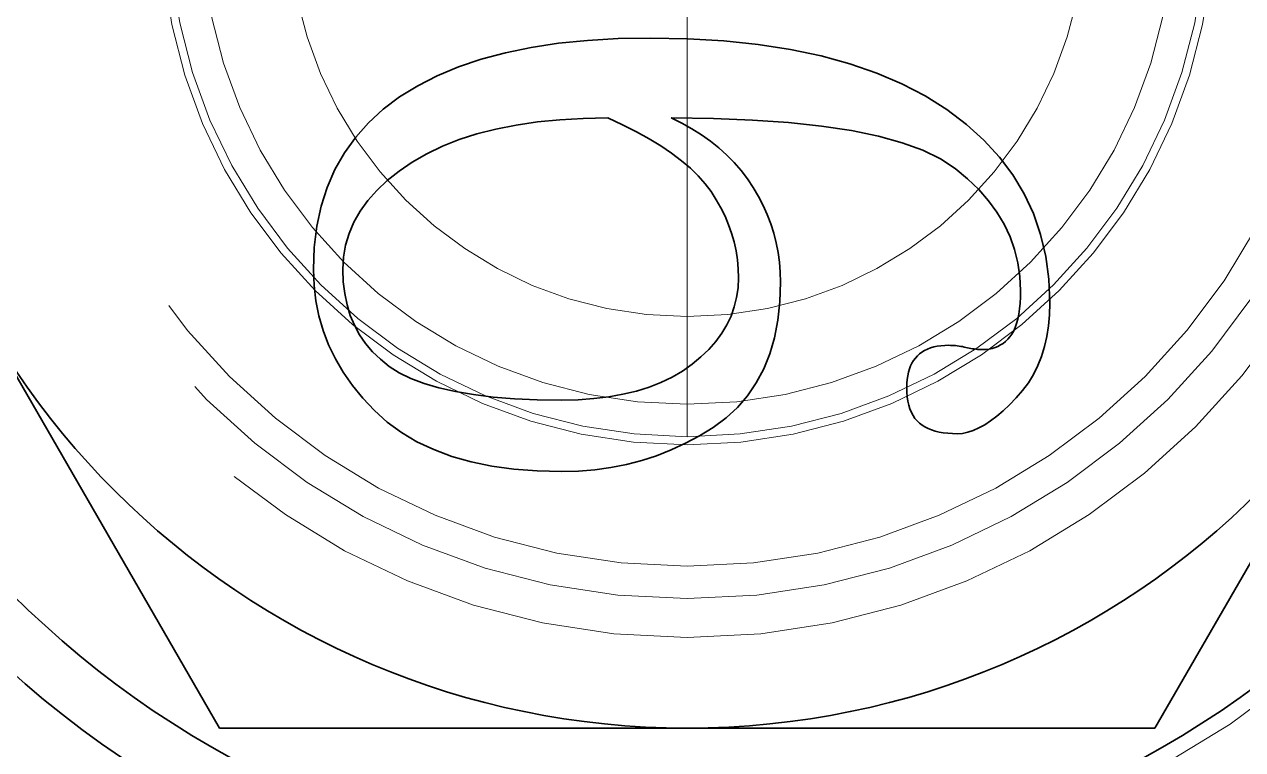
# Model space of a CAD drawing. Header units: millimetres. Extents: x 11035 to 42401, y -8968 to 2503.
# Drawn here: x 11500.82 to 11508.35, y 2096.37 to 2100.85 of the extents above; entities that cross this region are included whole.
import ezdxf

# ---------------------------------------------------------------- set-up
doc = ezdxf.new("R2010")
doc.units = ezdxf.units.MM
for name, pattern in [('CENTER-HOKUTO', [23, 20, -1, 1, -1]), ('DASHSPACE', [30, 12, -18]), ('HIDDEN-HOKUTO', [3.8, 2.5, -1.3])]:
    doc.linetypes.add(name, pattern=pattern)
doc.layers.add('AM_7', color=2, linetype='CENTER-HOKUTO', lineweight=30)
doc.layers.add('AM_HID', color=1, linetype='HIDDEN-HOKUTO', lineweight=25)

msp = doc.modelspace()

# ---------------------------------------------------------------- linework, layer by layer
at = {"color": 7, "lineweight": 35, "ltscale": 0.144319}
for p, q in [((11502.0241, 2096.5056), (11499.1389, 2101.5056)), ((11510.6889, 2101.5056), (11507.8036, 2096.5056))]:
    msp.add_line(p, q, dxfattribs=at)
at = {"color": 7, "lineweight": 35, "ltscale": 0.004492}
msp.add_line((11504.1195, 2100.7352), (11504.2983, 2100.7534), dxfattribs=at)
at = {"color": 7, "lineweight": 35, "ltscale": 0.004717}
msp.add_line((11504.2983, 2100.7534), (11504.4866, 2100.7643), dxfattribs=at)
at = {"color": 7, "lineweight": 35, "ltscale": 0.004951}
msp.add_line((11504.4866, 2100.7643), (11504.6846, 2100.7679), dxfattribs=at)
at = {"color": 7, "lineweight": 35, "ltscale": 0.005841}
msp.add_line((11504.6846, 2100.7679), (11504.9182, 2100.7635), dxfattribs=at)
at = {"color": 7, "lineweight": 35, "ltscale": 0.005572}
msp.add_line((11504.9182, 2100.7635), (11505.1407, 2100.7502), dxfattribs=at)
at = {"color": 7, "lineweight": 35, "ltscale": 0.005308}
msp.add_line((11505.1407, 2100.7502), (11505.3518, 2100.7281), dxfattribs=at)
at = {"color": 7, "lineweight": 35, "ltscale": 0.00388}
msp.add_line((11503.6409, 2100.6369), (11503.7909, 2100.6769), dxfattribs=at)
at = {"color": 7, "lineweight": 35, "ltscale": 0.00407}
msp.add_line((11503.7909, 2100.6769), (11503.9504, 2100.7097), dxfattribs=at)
at = {"color": 7, "lineweight": 35, "ltscale": 0.004276}
msp.add_line((11503.9504, 2100.7097), (11504.1195, 2100.7352), dxfattribs=at)
at = {"color": 7, "lineweight": 35, "ltscale": 0.005061}
msp.add_line((11505.3518, 2100.7281), (11505.5519, 2100.6972), dxfattribs=at)
at = {"color": 7, "lineweight": 35, "ltscale": 0.004828}
msp.add_line((11505.5519, 2100.6972), (11505.7409, 2100.6574), dxfattribs=at)
at = {"color": 7, "lineweight": 35, "ltscale": 0.0037}
msp.add_line((11503.5007, 2100.5895), (11503.6409, 2100.6369), dxfattribs=at)
at = {"color": 7, "lineweight": 35, "ltscale": 0.004605}
msp.add_line((11505.7409, 2100.6574), (11505.9186, 2100.6088), dxfattribs=at)
at = {"color": 7, "lineweight": 35, "ltscale": 0.004404}
msp.add_line((11505.9186, 2100.6088), (11506.0851, 2100.5513), dxfattribs=at)
at = {"color": 7, "lineweight": 35, "ltscale": 0.003398}
for p, q in [((11503.249, 2100.4731), (11503.37, 2100.535)), ((11506.9253, 2099.9224), (11506.9953, 2099.8059))]:
    msp.add_line(p, q, dxfattribs=at)
at = {"color": 7, "lineweight": 35, "ltscale": 0.00354}
msp.add_line((11503.37, 2100.535), (11503.5007, 2100.5895), dxfattribs=at)
at = {"color": 7, "lineweight": 35, "ltscale": 0.004222}
msp.add_line((11506.0851, 2100.5513), (11506.2404, 2100.485), dxfattribs=at)
at = {"color": 7, "lineweight": 35, "ltscale": 0.003278}
msp.add_line((11503.1376, 2100.4039), (11503.249, 2100.4731), dxfattribs=at)
at = {"color": 7, "lineweight": 35, "ltscale": 0.004066}
msp.add_line((11506.2404, 2100.485), (11506.3846, 2100.4098), dxfattribs=at)
at = {"color": 7, "lineweight": 35, "ltscale": 0.00317}
for p, q in [((11503.0363, 2100.3277), (11503.1376, 2100.4039)), ((11503.8567, 2100.2302), (11503.7323, 2100.2056))]:
    msp.add_line(p, q, dxfattribs=at)
at = {"color": 7, "lineweight": 35, "ltscale": 0.003931}
msp.add_line((11506.3846, 2100.4098), (11506.5176, 2100.3259), dxfattribs=at)
at = {"color": 7, "lineweight": 35, "ltscale": 0.003069}
msp.add_line((11502.9457, 2100.2448), (11503.0363, 2100.3277), dxfattribs=at)
at = {"color": 7, "lineweight": 35, "ltscale": 0.003793}
msp.add_line((11506.5176, 2100.3259), (11506.6386, 2100.2344), dxfattribs=at)
at = {"color": 7, "lineweight": 35, "ltscale": 0.003004}
msp.add_line((11502.8658, 2100.1551), (11502.9457, 2100.2448), dxfattribs=at)
at = {"color": 7, "lineweight": 35, "ltscale": 0.003321}
msp.add_line((11503.9882, 2100.2493), (11503.8567, 2100.2302), dxfattribs=at)
at = {"color": 7, "lineweight": 35, "ltscale": 0.003478}
msp.add_line((11504.1266, 2100.263), (11503.9882, 2100.2493), dxfattribs=at)
at = {"color": 7, "lineweight": 35, "ltscale": 0.003642}
msp.add_line((11504.2721, 2100.2712), (11504.1266, 2100.263), dxfattribs=at)
at = {"color": 7, "lineweight": 35, "ltscale": 0.003814}
msp.add_line((11504.4246, 2100.2739), (11504.2721, 2100.2712), dxfattribs=at)
at = {"color": 7, "lineweight": 35, "ltscale": 0.002497}
msp.add_line((11504.5152, 2100.2319), (11504.4246, 2100.2739), dxfattribs=at)
at = {"color": 7, "lineweight": 35, "ltscale": 0.00237}
for p, q in [((11504.5998, 2100.1891), (11504.5152, 2100.2319)), ((11502.6385, 2099.0521), (11502.6197, 2099.145))]:
    msp.add_line(p, q, dxfattribs=at)
at = {"color": 7, "lineweight": 35, "ltscale": 0.006524}
msp.add_line((11505.0755, 2100.2708), (11504.8145, 2100.2739), dxfattribs=at)
at = {"color": 7, "lineweight": 35, "ltscale": 0.001838}
msp.add_line((11504.8145, 2100.2739), (11504.8805, 2100.2415), dxfattribs=at)
at = {"color": 7, "lineweight": 35, "ltscale": 0.001787}
msp.add_line((11504.8805, 2100.2415), (11504.943, 2100.2068), dxfattribs=at)
at = {"color": 7, "lineweight": 35, "ltscale": 0.006053}
msp.add_line((11505.3174, 2100.2614), (11505.0755, 2100.2708), dxfattribs=at)
at = {"color": 7, "lineweight": 35, "ltscale": 0.005588}
msp.add_line((11505.5404, 2100.2458), (11505.3174, 2100.2614), dxfattribs=at)
at = {"color": 7, "lineweight": 35, "ltscale": 0.005129}
msp.add_line((11505.7444, 2100.224), (11505.5404, 2100.2458), dxfattribs=at)
at = {"color": 7, "lineweight": 35, "ltscale": 0.004678}
msp.add_line((11505.9294, 2100.1959), (11505.7444, 2100.224), dxfattribs=at)
at = {"color": 7, "lineweight": 35, "ltscale": 0.003648}
msp.add_line((11506.6386, 2100.2344), (11506.7469, 2100.1366), dxfattribs=at)
at = {"color": 7, "lineweight": 35, "ltscale": 0.00297}
msp.add_line((11502.7965, 2100.0586), (11502.8658, 2100.1551), dxfattribs=at)
at = {"color": 7, "lineweight": 35, "ltscale": 0.002899}
msp.add_line((11503.615, 2100.1756), (11503.5046, 2100.1401), dxfattribs=at)
at = {"color": 7, "lineweight": 35, "ltscale": 0.003029}
msp.add_line((11503.7323, 2100.2056), (11503.615, 2100.1756), dxfattribs=at)
at = {"color": 7, "lineweight": 35, "ltscale": 0.002248}
msp.add_line((11504.6785, 2100.1456), (11504.5998, 2100.1891), dxfattribs=at)
at = {"color": 7, "lineweight": 35, "ltscale": 0.002128}
msp.add_line((11504.7511, 2100.1013), (11504.6785, 2100.1456), dxfattribs=at)
at = {"color": 7, "lineweight": 35, "ltscale": 0.001745}
msp.add_line((11504.943, 2100.2068), (11505.0022, 2100.1698), dxfattribs=at)
at = {"color": 7, "lineweight": 35, "ltscale": 0.001708}
for p, q in [((11505.0022, 2100.1698), (11505.058, 2100.1304)), ((11502.8124, 2099.1203), (11502.8324, 2099.055))]:
    msp.add_line(p, q, dxfattribs=at)
at = {"color": 7, "lineweight": 35, "ltscale": 0.004237}
msp.add_line((11506.0953, 2100.1616), (11505.9294, 2100.1959), dxfattribs=at)
at = {"color": 7, "lineweight": 35, "ltscale": 0.003813}
msp.add_line((11506.2423, 2100.121), (11506.0953, 2100.1616), dxfattribs=at)
at = {"color": 7, "lineweight": 35, "ltscale": 0.002673}
msp.add_line((11503.4012, 2100.0992), (11503.3049, 2100.0528), dxfattribs=at)
at = {"color": 7, "lineweight": 35, "ltscale": 0.002779}
msp.add_line((11503.5046, 2100.1401), (11503.4012, 2100.0992), dxfattribs=at)
at = {"color": 7, "lineweight": 35, "ltscale": 0.002013}
msp.add_line((11504.8178, 2100.0561), (11504.7511, 2100.1013), dxfattribs=at)
at = {"color": 7, "lineweight": 35, "ltscale": 0.001674}
msp.add_line((11505.058, 2100.1304), (11505.1103, 2100.0886), dxfattribs=at)
at = {"color": 7, "lineweight": 35, "ltscale": 0.001648}
msp.add_line((11505.1103, 2100.0886), (11505.1593, 2100.0446), dxfattribs=at)
at = {"color": 7, "lineweight": 35, "ltscale": 0.003409}
msp.add_line((11506.3704, 2100.0742), (11506.2423, 2100.121), dxfattribs=at)
at = {"color": 7, "lineweight": 35, "ltscale": 0.003032}
msp.add_line((11506.4795, 2100.0212), (11506.3704, 2100.0742), dxfattribs=at)
at = {"color": 7, "lineweight": 35, "ltscale": 0.003529}
msp.add_line((11506.7469, 2100.1366), (11506.8424, 2100.0326), dxfattribs=at)
at = {"color": 7, "lineweight": 35, "ltscale": 0.002966}
msp.add_line((11502.7378, 2099.9554), (11502.7965, 2100.0586), dxfattribs=at)
at = {"color": 7, "lineweight": 35, "ltscale": 0.00247}
msp.add_line((11503.2156, 2100.0009), (11503.1341, 2099.9451), dxfattribs=at)
at = {"color": 7, "lineweight": 35, "ltscale": 0.002582}
msp.add_line((11503.3049, 2100.0528), (11503.2156, 2100.0009), dxfattribs=at)
at = {"color": 7, "lineweight": 35, "ltscale": 0.001903}
msp.add_line((11504.8786, 2100.0102), (11504.8178, 2100.0561), dxfattribs=at)
at = {"color": 7, "lineweight": 35, "ltscale": 0.001797}
msp.add_line((11504.9333, 2099.9636), (11504.8786, 2100.0102), dxfattribs=at)
at = {"color": 7, "lineweight": 35, "ltscale": 0.001627}
msp.add_line((11505.1593, 2100.0446), (11505.205, 2099.9982), dxfattribs=at)
at = {"color": 7, "lineweight": 35, "ltscale": 0.001612}
for p, q in [((11505.205, 2099.9982), (11505.2472, 2099.9495)), ((11505.0248, 2099.8679), (11504.982, 2099.9161))]:
    msp.add_line(p, q, dxfattribs=at)
at = {"color": 7, "lineweight": 35, "ltscale": 0.002696}
msp.add_line((11506.5696, 2099.9619), (11506.4795, 2100.0212), dxfattribs=at)
at = {"color": 7, "lineweight": 35, "ltscale": 0.003448}
msp.add_line((11506.8424, 2100.0326), (11506.9253, 2099.9224), dxfattribs=at)
at = {"color": 7, "lineweight": 35, "ltscale": 0.003001}
msp.add_line((11502.6899, 2099.8454), (11502.7378, 2099.9554), dxfattribs=at)
at = {"color": 7, "lineweight": 35, "ltscale": 0.002331}
msp.add_line((11503.1341, 2099.9451), (11503.0611, 2099.887), dxfattribs=at)
at = {"color": 7, "lineweight": 35, "ltscale": 0.001702}
msp.add_line((11504.982, 2099.9161), (11504.9333, 2099.9636), dxfattribs=at)
at = {"color": 7, "lineweight": 35, "ltscale": 0.001606}
msp.add_line((11505.2472, 2099.9495), (11505.2861, 2099.8983), dxfattribs=at)
at = {"color": 7, "lineweight": 35, "ltscale": 0.002491}
msp.add_line((11506.6462, 2099.8982), (11506.5696, 2099.9619), dxfattribs=at)
at = {"color": 7, "lineweight": 35, "ltscale": 0.003063}
msp.add_line((11502.6526, 2099.7287), (11502.6899, 2099.8454), dxfattribs=at)
at = {"color": 7, "lineweight": 35, "ltscale": 0.002208}
msp.add_line((11503.0611, 2099.887), (11502.9968, 2099.8265), dxfattribs=at)
at = {"color": 7, "lineweight": 35, "ltscale": 0.001531}
msp.add_line((11505.0616, 2099.8189), (11505.0248, 2099.8679), dxfattribs=at)
at = {"color": 7, "lineweight": 35, "ltscale": 0.001603}
msp.add_line((11505.2861, 2099.8983), (11505.3216, 2099.8449), dxfattribs=at)
at = {"color": 7, "lineweight": 35, "ltscale": 0.001592}
msp.add_line((11505.3216, 2099.8449), (11505.3537, 2099.7899), dxfattribs=at)
at = {"color": 7, "lineweight": 35, "ltscale": 0.002384}
msp.add_line((11506.7147, 2099.8319), (11506.6462, 2099.8982), dxfattribs=at)
at = {"color": 7, "lineweight": 35, "ltscale": 0.002099}
msp.add_line((11502.9968, 2099.8265), (11502.941, 2099.7638), dxfattribs=at)
at = {"color": 7, "lineweight": 35, "ltscale": 0.001482}
msp.add_line((11505.0937, 2099.7691), (11505.0616, 2099.8189), dxfattribs=at)
at = {"color": 7, "lineweight": 35, "ltscale": 0.001453}
msp.add_line((11505.1224, 2099.7186), (11505.0937, 2099.7691), dxfattribs=at)
at = {"color": 7, "lineweight": 35, "ltscale": 0.001569}
msp.add_line((11505.3537, 2099.7899), (11505.3824, 2099.7341), dxfattribs=at)
at = {"color": 7, "lineweight": 35, "ltscale": 0.002291}
msp.add_line((11506.7751, 2099.763), (11506.7147, 2099.8319), dxfattribs=at)
at = {"color": 7, "lineweight": 35, "ltscale": 0.003387}
msp.add_line((11506.9953, 2099.8059), (11507.0527, 2099.6832), dxfattribs=at)
at = {"color": 7, "lineweight": 35, "ltscale": 0.00316}
msp.add_line((11502.6259, 2099.6052), (11502.6526, 2099.7287), dxfattribs=at)
at = {"color": 7, "lineweight": 35, "ltscale": 0.001944}
msp.add_line((11502.8938, 2099.6987), (11502.8552, 2099.6312), dxfattribs=at)
at = {"color": 7, "lineweight": 35, "ltscale": 0.00201}
msp.add_line((11502.941, 2099.7638), (11502.8938, 2099.6987), dxfattribs=at)
at = {"color": 7, "lineweight": 35, "ltscale": 0.001433}
msp.add_line((11505.1478, 2099.6672), (11505.1224, 2099.7186), dxfattribs=at)
at = {"color": 7, "lineweight": 35, "ltscale": 0.001548}
msp.add_line((11505.3824, 2099.7341), (11505.4077, 2099.6776), dxfattribs=at)
at = {"color": 7, "lineweight": 35, "ltscale": 0.002215}
msp.add_line((11506.8275, 2099.6915), (11506.7751, 2099.763), dxfattribs=at)
at = {"color": 7, "lineweight": 35, "ltscale": 0.002159}
msp.add_line((11506.8719, 2099.6174), (11506.8275, 2099.6915), dxfattribs=at)
at = {"color": 7, "lineweight": 35, "ltscale": 0.001899}
msp.add_line((11502.8552, 2099.6312), (11502.8252, 2099.5614), dxfattribs=at)
at = {"color": 7, "lineweight": 35, "ltscale": 0.001414}
msp.add_line((11505.1698, 2099.615), (11505.1478, 2099.6672), dxfattribs=at)
at = {"color": 7, "lineweight": 35, "ltscale": 0.001536}
for p, q in [((11505.4077, 2099.6776), (11505.4297, 2099.6202)), ((11505.4838, 2099.3831), (11505.4889, 2099.3219))]:
    msp.add_line(p, q, dxfattribs=at)
at = {"color": 7, "lineweight": 35, "ltscale": 0.001525}
msp.add_line((11505.4297, 2099.6202), (11505.4483, 2099.5621), dxfattribs=at)
at = {"color": 7, "lineweight": 35, "ltscale": 0.002121}
msp.add_line((11506.9081, 2099.5407), (11506.8719, 2099.6174), dxfattribs=at)
at = {"color": 7, "lineweight": 35, "ltscale": 0.003411}
msp.add_line((11507.0527, 2099.6832), (11507.0973, 2099.5542), dxfattribs=at)
at = {"color": 7, "lineweight": 35, "ltscale": 0.003279}
msp.add_line((11502.6099, 2099.475), (11502.6259, 2099.6052), dxfattribs=at)
at = {"color": 7, "lineweight": 35, "ltscale": 0.001881}
msp.add_line((11502.8252, 2099.5614), (11502.8037, 2099.4893), dxfattribs=at)
at = {"color": 7, "lineweight": 35, "ltscale": 0.001402}
msp.add_line((11505.1883, 2099.5621), (11505.1698, 2099.615), dxfattribs=at)
at = {"color": 7, "lineweight": 35, "ltscale": 0.001394}
for p, q in [((11505.2036, 2099.5085), (11505.1883, 2099.5621)), ((11505.2154, 2099.454), (11505.2036, 2099.5085))]:
    msp.add_line(p, q, dxfattribs=at)
at = {"color": 7, "lineweight": 35, "ltscale": 0.001519}
msp.add_line((11505.4483, 2099.5621), (11505.4635, 2099.5033), dxfattribs=at)
at = {"color": 7, "lineweight": 35, "ltscale": 0.002104}
msp.add_line((11506.9363, 2099.4614), (11506.9081, 2099.5407), dxfattribs=at)
at = {"color": 7, "lineweight": 35, "ltscale": 0.003471}
msp.add_line((11507.0973, 2099.5542), (11507.1291, 2099.4191), dxfattribs=at)
at = {"color": 7, "lineweight": 35, "ltscale": 0.00343}
msp.add_line((11502.6046, 2099.3379), (11502.6099, 2099.475), dxfattribs=at)
at = {"color": 7, "lineweight": 35, "ltscale": 0.001891}
msp.add_line((11502.8037, 2099.4893), (11502.7909, 2099.4147), dxfattribs=at)
at = {"color": 7, "lineweight": 35, "ltscale": 0.001521}
msp.add_line((11505.4635, 2099.5033), (11505.4754, 2099.4436), dxfattribs=at)
at = {"color": 7, "lineweight": 35, "ltscale": 0.001924}
msp.add_line((11502.7909, 2099.4147), (11502.7866, 2099.3379), dxfattribs=at)
at = {"color": 7, "lineweight": 35, "ltscale": 0.001397}
msp.add_line((11505.2238, 2099.3987), (11505.2154, 2099.454), dxfattribs=at)
at = {"color": 7, "lineweight": 35, "ltscale": 0.001406}
msp.add_line((11505.2289, 2099.3427), (11505.2238, 2099.3987), dxfattribs=at)
at = {"color": 7, "lineweight": 35, "ltscale": 0.001527}
for p, q in [((11505.4754, 2099.4436), (11505.4838, 2099.3831)), ((11505.1277, 2098.9443), (11505.1591, 2098.9966))]:
    msp.add_line(p, q, dxfattribs=at)
at = {"color": 7, "lineweight": 35, "ltscale": 0.002109}
msp.add_line((11506.9565, 2099.3795), (11506.9363, 2099.4614), dxfattribs=at)
at = {"color": 7, "lineweight": 35, "ltscale": 0.003569}
msp.add_line((11507.1291, 2099.4191), (11507.1482, 2099.2776), dxfattribs=at)
at = {"color": 7, "lineweight": 35, "ltscale": 0.002442}
msp.add_line((11502.6084, 2099.2403), (11502.6046, 2099.3379), dxfattribs=at)
at = {"color": 7, "lineweight": 35, "ltscale": 0.001906}
msp.add_line((11502.7866, 2099.3379), (11502.7895, 2099.2617), dxfattribs=at)
at = {"color": 7, "lineweight": 35, "ltscale": 0.001421}
msp.add_line((11505.2306, 2099.2859), (11505.2289, 2099.3427), dxfattribs=at)
at = {"color": 7, "lineweight": 35, "ltscale": 0.001549}
msp.add_line((11505.4889, 2099.3219), (11505.4906, 2099.2599), dxfattribs=at)
at = {"color": 7, "lineweight": 35, "ltscale": 0.002135}
msp.add_line((11506.9686, 2099.295), (11506.9565, 2099.3795), dxfattribs=at)
at = {"color": 7, "lineweight": 35, "ltscale": 0.0024}
msp.add_line((11502.6197, 2099.145), (11502.6084, 2099.2403), dxfattribs=at)
at = {"color": 7, "lineweight": 35, "ltscale": 0.001825}
msp.add_line((11502.7895, 2099.2617), (11502.7981, 2099.1892), dxfattribs=at)
at = {"color": 7, "lineweight": 35, "ltscale": 0.001538}
msp.add_line((11505.2278, 2099.2244), (11505.2306, 2099.2859), dxfattribs=at)
at = {"color": 7, "lineweight": 35, "ltscale": 0.003035}
msp.add_line((11505.4906, 2099.2599), (11505.4864, 2099.1386), dxfattribs=at)
at = {"color": 7, "lineweight": 35, "ltscale": 0.00218}
msp.add_line((11506.9726, 2099.2079), (11506.9686, 2099.295), dxfattribs=at)
at = {"color": 7, "lineweight": 35, "ltscale": 0.003696}
msp.add_line((11507.1482, 2099.2776), (11507.1546, 2099.1299), dxfattribs=at)
at = {"color": 7, "lineweight": 35, "ltscale": 0.001759}
msp.add_line((11502.7981, 2099.1892), (11502.8124, 2099.1203), dxfattribs=at)
at = {"color": 7, "lineweight": 35, "ltscale": 0.00149}
msp.add_line((11505.2048, 2099.1069), (11505.2191, 2099.1647), dxfattribs=at)
at = {"color": 7, "lineweight": 35, "ltscale": 0.001508}
msp.add_line((11505.2191, 2099.1647), (11505.2278, 2099.2244), dxfattribs=at)
at = {"color": 7, "lineweight": 35, "ltscale": 0.000944256}
msp.add_line((11506.97, 2099.1299), (11506.972, 2099.1676), dxfattribs=at)
at = {"color": 7, "lineweight": 35, "ltscale": 0.001007}
msp.add_line((11506.972, 2099.1676), (11506.9726, 2099.2079), dxfattribs=at)
at = {"color": 7, "lineweight": 35, "ltscale": 0.001486}
msp.add_line((11505.1848, 2099.0509), (11505.2048, 2099.1069), dxfattribs=at)
at = {"color": 7, "lineweight": 35, "ltscale": 0.002874}
msp.add_line((11505.4864, 2099.1386), (11505.4739, 2099.0243), dxfattribs=at)
at = {"color": 7, "lineweight": 35, "ltscale": 0.000819795}
msp.add_line((11506.9622, 2099.0623), (11506.9668, 2099.0948), dxfattribs=at)
at = {"color": 7, "lineweight": 35, "ltscale": 0.0008811}
msp.add_line((11506.9668, 2099.0948), (11506.97, 2099.1299), dxfattribs=at)
at = {"color": 7, "lineweight": 35, "ltscale": 0.001785}
msp.add_line((11507.1546, 2099.1299), (11507.1525, 2099.0585), dxfattribs=at)
at = {"color": 7, "lineweight": 35, "ltscale": 0.00236}
msp.add_line((11502.6649, 2098.9614), (11502.6385, 2099.0521), dxfattribs=at)
at = {"color": 7, "lineweight": 35, "ltscale": 0.001668}
msp.add_line((11502.8324, 2099.055), (11502.8581, 2098.9934), dxfattribs=at)
at = {"color": 7, "lineweight": 35, "ltscale": 0.001502}
for p, q in [((11505.1591, 2098.9966), (11505.1848, 2099.0509)), ((11507.0527, 2098.6904), (11507.0215, 2098.639))]:
    msp.add_line(p, q, dxfattribs=at)
at = {"color": 7, "lineweight": 35, "ltscale": 0.002731}
msp.add_line((11505.4739, 2099.0243), (11505.4532, 2098.9171), dxfattribs=at)
at = {"color": 7, "lineweight": 35, "ltscale": 0.000705045}
msp.add_line((11506.9492, 2099.0051), (11506.9563, 2099.0324), dxfattribs=at)
at = {"color": 7, "lineweight": 35, "ltscale": 0.000761895}
msp.add_line((11506.9563, 2099.0324), (11506.9622, 2099.0623), dxfattribs=at)
at = {"color": 7, "lineweight": 35, "ltscale": 0.001719}
msp.add_line((11507.1525, 2099.0585), (11507.1463, 2098.99), dxfattribs=at)
at = {"color": 7, "lineweight": 35, "ltscale": 0.002364}
msp.add_line((11502.6988, 2098.8732), (11502.6649, 2098.9614), dxfattribs=at)
at = {"color": 7, "lineweight": 35, "ltscale": 0.001649}
msp.add_line((11502.8581, 2098.9934), (11502.8895, 2098.9354), dxfattribs=at)
at = {"color": 7, "lineweight": 35, "ltscale": 0.00157}
msp.add_line((11505.0905, 2098.8937), (11505.1277, 2098.9443), dxfattribs=at)
at = {"color": 7, "lineweight": 35, "ltscale": 0.000522789}
msp.add_line((11506.9076, 2098.9219), (11506.92, 2098.9388), dxfattribs=at)
at = {"color": 7, "lineweight": 35, "ltscale": 0.000560978}
msp.add_line((11506.92, 2098.9388), (11506.931, 2098.9583), dxfattribs=at)
at = {"color": 7, "lineweight": 35, "ltscale": 0.000603301}
msp.add_line((11506.931, 2098.9583), (11506.9407, 2098.9804), dxfattribs=at)
at = {"color": 7, "lineweight": 35, "ltscale": 0.000653365}
msp.add_line((11506.9407, 2098.9804), (11506.9492, 2099.0051), dxfattribs=at)
at = {"color": 7, "lineweight": 35, "ltscale": 0.001662}
msp.add_line((11507.1463, 2098.99), (11507.1359, 2098.9244), dxfattribs=at)
at = {"color": 7, "lineweight": 35, "ltscale": 0.002386}
msp.add_line((11502.7403, 2098.7872), (11502.6988, 2098.8732), dxfattribs=at)
at = {"color": 7, "lineweight": 35, "ltscale": 0.001646}
msp.add_line((11502.8895, 2098.9354), (11502.9267, 2098.8811), dxfattribs=at)
at = {"color": 7, "lineweight": 35, "ltscale": 0.001661}
msp.add_line((11502.9267, 2098.8811), (11502.9696, 2098.8304), dxfattribs=at)
at = {"color": 7, "lineweight": 35, "ltscale": 0.001624}
msp.add_line((11505.0475, 2098.845), (11505.0905, 2098.8937), dxfattribs=at)
at = {"color": 7, "lineweight": 35, "ltscale": 0.002611}
msp.add_line((11505.4532, 2098.9171), (11505.424, 2098.8168), dxfattribs=at)
at = {"color": 7, "lineweight": 35, "ltscale": 0.000547674}
msp.add_line((11506.437, 2098.8595), (11506.4584, 2098.8641), dxfattribs=at)
at = {"color": 7, "lineweight": 35, "ltscale": 0.00057487}
msp.add_line((11506.4584, 2098.8641), (11506.4812, 2098.8673), dxfattribs=at)
at = {"color": 7, "lineweight": 35, "ltscale": 0.000603176}
for p, q in [((11506.4812, 2098.8673), (11506.5052, 2098.8693)), ((11506.2712, 2098.6352), (11506.2732, 2098.6593))]:
    msp.add_line(p, q, dxfattribs=at)
at = {"color": 7, "lineweight": 35, "ltscale": 0.000634949}
msp.add_line((11506.5052, 2098.8693), (11506.5306, 2098.8699), dxfattribs=at)
at = {"color": 7, "lineweight": 35, "ltscale": 0.000259417}
for p, q in [((11506.5306, 2098.8699), (11506.541, 2098.8697)), ((11506.7282, 2098.8441), (11506.7386, 2098.8439))]:
    msp.add_line(p, q, dxfattribs=at)
at = {"color": 7, "lineweight": 35, "ltscale": 0.000259561}
for p, q in [((11506.541, 2098.8697), (11506.5514, 2098.8694)), ((11506.7178, 2098.8444), (11506.7282, 2098.8441))]:
    msp.add_line(p, q, dxfattribs=at)
at = {"color": 7, "lineweight": 35, "ltscale": 0.000261371}
msp.add_line((11506.5514, 2098.8694), (11506.5618, 2098.8688), dxfattribs=at)
at = {"color": 7, "lineweight": 35, "ltscale": 0.000260407}
msp.add_line((11506.5618, 2098.8688), (11506.5722, 2098.8679), dxfattribs=at)
at = {"color": 7, "lineweight": 35, "ltscale": 0.000262704}
for p, q in [((11506.5722, 2098.8679), (11506.5826, 2098.8666)), ((11506.6866, 2098.8472), (11506.697, 2098.8459))]:
    msp.add_line(p, q, dxfattribs=at)
at = {"color": 7, "lineweight": 35, "ltscale": 0.000261763}
for p, q in [((11506.5826, 2098.8666), (11506.593, 2098.8652)), ((11506.6762, 2098.8486), (11506.6866, 2098.8472))]:
    msp.add_line(p, q, dxfattribs=at)
at = {"color": 7, "lineweight": 35, "ltscale": 0.000262894}
for p, q in [((11506.593, 2098.8652), (11506.6034, 2098.8635)), ((11506.6658, 2098.8503), (11506.6762, 2098.8486))]:
    msp.add_line(p, q, dxfattribs=at)
at = {"color": 7, "lineweight": 35, "ltscale": 0.000265178}
msp.add_line((11506.6034, 2098.8635), (11506.6138, 2098.8616), dxfattribs=at)
at = {"color": 7, "lineweight": 35, "ltscale": 0.000467529}
msp.add_line((11506.8155, 2098.8564), (11506.8329, 2098.8634), dxfattribs=at)
at = {"color": 7, "lineweight": 35, "ltscale": 0.000464782}
msp.add_line((11506.8329, 2098.8634), (11506.8493, 2098.872), dxfattribs=at)
at = {"color": 7, "lineweight": 35, "ltscale": 0.000468124}
msp.add_line((11506.8493, 2098.872), (11506.8651, 2098.8821), dxfattribs=at)
at = {"color": 7, "lineweight": 35, "ltscale": 0.000474021}
msp.add_line((11506.8651, 2098.8821), (11506.88, 2098.8938), dxfattribs=at)
at = {"color": 7, "lineweight": 35, "ltscale": 0.000484723}
msp.add_line((11506.88, 2098.8938), (11506.8942, 2098.907), dxfattribs=at)
at = {"color": 7, "lineweight": 35, "ltscale": 0.000500286}
msp.add_line((11506.8942, 2098.907), (11506.9076, 2098.9219), dxfattribs=at)
at = {"color": 7, "lineweight": 35, "ltscale": 0.00161}
msp.add_line((11507.1359, 2098.9244), (11507.1213, 2098.8616), dxfattribs=at)
at = {"color": 7, "lineweight": 35, "ltscale": 0.001691}
msp.add_line((11502.9696, 2098.8304), (11503.0182, 2098.7833), dxfattribs=at)
at = {"color": 7, "lineweight": 35, "ltscale": 0.001766}
msp.add_line((11504.9446, 2098.7529), (11504.9989, 2098.798), dxfattribs=at)
at = {"color": 7, "lineweight": 35, "ltscale": 0.001689}
msp.add_line((11504.9989, 2098.798), (11505.0475, 2098.845), dxfattribs=at)
at = {"color": 7, "lineweight": 35, "ltscale": 0.002511}
msp.add_line((11505.424, 2098.8168), (11505.3866, 2098.7236), dxfattribs=at)
at = {"color": 7, "lineweight": 35, "ltscale": 0.000465703}
msp.add_line((11506.3122, 2098.7763), (11506.3233, 2098.7913), dxfattribs=at)
at = {"color": 7, "lineweight": 35, "ltscale": 0.000460249}
msp.add_line((11506.3233, 2098.7913), (11506.3356, 2098.8049), dxfattribs=at)
at = {"color": 7, "lineweight": 35, "ltscale": 0.000459117}
msp.add_line((11506.3356, 2098.8049), (11506.3492, 2098.8173), dxfattribs=at)
at = {"color": 7, "lineweight": 35, "ltscale": 0.000464795}
msp.add_line((11506.3492, 2098.8173), (11506.3642, 2098.8283), dxfattribs=at)
at = {"color": 7, "lineweight": 35, "ltscale": 0.000473652}
for p, q in [((11506.3642, 2098.8283), (11506.3804, 2098.8381)), ((11506.3024, 2098.7601), (11506.3122, 2098.7763))]:
    msp.add_line(p, q, dxfattribs=at)
at = {"color": 7, "lineweight": 35, "ltscale": 0.000487298}
for p, q in [((11506.3804, 2098.8381), (11506.398, 2098.8465)), ((11506.294, 2098.7425), (11506.3024, 2098.7601))]:
    msp.add_line(p, q, dxfattribs=at)
at = {"color": 7, "lineweight": 35, "ltscale": 0.000504706}
msp.add_line((11506.398, 2098.8465), (11506.4168, 2098.8537), dxfattribs=at)
at = {"color": 7, "lineweight": 35, "ltscale": 0.00052399}
msp.add_line((11506.4168, 2098.8537), (11506.437, 2098.8595), dxfattribs=at)
at = {"color": 7, "lineweight": 35, "ltscale": 0.000265472}
msp.add_line((11506.6138, 2098.8616), (11506.6242, 2098.8594), dxfattribs=at)
at = {"color": 7, "lineweight": 35, "ltscale": 0.000267969}
msp.add_line((11506.6242, 2098.8594), (11506.6346, 2098.8569), dxfattribs=at)
at = {"color": 7, "lineweight": 35, "ltscale": 0.000266837}
msp.add_line((11506.6346, 2098.8569), (11506.645, 2098.8544), dxfattribs=at)
at = {"color": 7, "lineweight": 35, "ltscale": 0.000265152}
msp.add_line((11506.645, 2098.8544), (11506.6554, 2098.8522), dxfattribs=at)
at = {"color": 7, "lineweight": 35, "ltscale": 0.000265455}
msp.add_line((11506.6554, 2098.8522), (11506.6658, 2098.8503), dxfattribs=at)
at = {"color": 7, "lineweight": 35, "ltscale": 0.000261927}
msp.add_line((11506.697, 2098.8459), (11506.7074, 2098.845), dxfattribs=at)
at = {"color": 7, "lineweight": 35, "ltscale": 0.000259848}
msp.add_line((11506.7074, 2098.845), (11506.7178, 2098.8444), dxfattribs=at)
at = {"color": 7, "lineweight": 35, "ltscale": 0.000511554}
msp.add_line((11506.7386, 2098.8439), (11506.759, 2098.8447), dxfattribs=at)
at = {"color": 7, "lineweight": 35, "ltscale": 0.000493227}
msp.add_line((11506.759, 2098.8447), (11506.7786, 2098.847), dxfattribs=at)
at = {"color": 7, "lineweight": 35, "ltscale": 0.000481504}
msp.add_line((11506.7786, 2098.847), (11506.7975, 2098.8509), dxfattribs=at)
at = {"color": 7, "lineweight": 35, "ltscale": 0.000471635}
msp.add_line((11506.7975, 2098.8509), (11506.8155, 2098.8564), dxfattribs=at)
at = {"color": 7, "lineweight": 35, "ltscale": 0.001537}
msp.add_line((11507.1026, 2098.8016), (11507.0797, 2098.7446), dxfattribs=at)
at = {"color": 7, "lineweight": 35, "ltscale": 0.001571}
msp.add_line((11507.1213, 2098.8616), (11507.1026, 2098.8016), dxfattribs=at)
at = {"color": 7, "lineweight": 35, "ltscale": 0.002423}
msp.add_line((11502.7893, 2098.7036), (11502.7403, 2098.7872), dxfattribs=at)
at = {"color": 7, "lineweight": 35, "ltscale": 0.001739}
msp.add_line((11503.0182, 2098.7833), (11503.0726, 2098.7399), dxfattribs=at)
at = {"color": 7, "lineweight": 35, "ltscale": 0.001841}
msp.add_line((11503.0726, 2098.7399), (11503.1347, 2098.7004), dxfattribs=at)
at = {"color": 7, "lineweight": 35, "ltscale": 0.001821}
msp.add_line((11504.885, 2098.7109), (11504.9446, 2098.7529), dxfattribs=at)
at = {"color": 7, "lineweight": 35, "ltscale": 0.002439}
msp.add_line((11505.3866, 2098.7236), (11505.3409, 2098.6374), dxfattribs=at)
at = {"color": 7, "lineweight": 35, "ltscale": 0.000524414}
msp.add_line((11506.281, 2098.7035), (11506.2868, 2098.7236), dxfattribs=at)
at = {"color": 7, "lineweight": 35, "ltscale": 0.000504164}
msp.add_line((11506.2868, 2098.7236), (11506.294, 2098.7425), dxfattribs=at)
at = {"color": 7, "lineweight": 35, "ltscale": 0.001514}
msp.add_line((11507.0797, 2098.7446), (11507.0527, 2098.6904), dxfattribs=at)
at = {"color": 7, "lineweight": 35, "ltscale": 0.002474}
msp.add_line((11502.8459, 2098.6224), (11502.7893, 2098.7036), dxfattribs=at)
at = {"color": 7, "lineweight": 35, "ltscale": 0.002006}
msp.add_line((11503.1347, 2098.7004), (11503.2068, 2098.665), dxfattribs=at)
at = {"color": 7, "lineweight": 35, "ltscale": 0.00219}
msp.add_line((11503.2068, 2098.665), (11503.2886, 2098.6338), dxfattribs=at)
at = {"color": 7, "lineweight": 35, "ltscale": 0.001976}
msp.add_line((11504.6783, 2098.6114), (11504.7519, 2098.6402), dxfattribs=at)
at = {"color": 7, "lineweight": 35, "ltscale": 0.001912}
msp.add_line((11504.7519, 2098.6402), (11504.8208, 2098.6733), dxfattribs=at)
at = {"color": 7, "lineweight": 35, "ltscale": 0.00186}
msp.add_line((11504.8208, 2098.6733), (11504.885, 2098.7109), dxfattribs=at)
at = {"color": 7, "lineweight": 35, "ltscale": 0.002397}
msp.add_line((11505.3409, 2098.6374), (11505.2868, 2098.5583), dxfattribs=at)
at = {"color": 7, "lineweight": 35, "ltscale": 0.000575086}
msp.add_line((11506.2732, 2098.6593), (11506.2765, 2098.6821), dxfattribs=at)
at = {"color": 7, "lineweight": 35, "ltscale": 0.000547357}
msp.add_line((11506.2765, 2098.6821), (11506.281, 2098.7035), dxfattribs=at)
at = {"color": 7, "lineweight": 35, "ltscale": 0.001501}
msp.add_line((11507.0215, 2098.639), (11506.9861, 2098.5905), dxfattribs=at)
at = {"color": 7, "lineweight": 35, "ltscale": 0.002542}
msp.add_line((11502.9099, 2098.5435), (11502.8459, 2098.6224), dxfattribs=at)
at = {"color": 7, "lineweight": 35, "ltscale": 0.002394}
msp.add_line((11503.2886, 2098.6338), (11503.3805, 2098.6068), dxfattribs=at)
at = {"color": 7, "lineweight": 35, "ltscale": 0.002604}
msp.add_line((11503.3805, 2098.6068), (11503.4821, 2098.5839), dxfattribs=at)
at = {"color": 7, "lineweight": 35, "ltscale": 0.002828}
msp.add_line((11503.4821, 2098.5839), (11503.5937, 2098.5652), dxfattribs=at)
at = {"color": 7, "lineweight": 35, "ltscale": 0.003057}
msp.add_line((11503.5937, 2098.5652), (11503.7151, 2098.5506), dxfattribs=at)
at = {"color": 7, "lineweight": 35, "ltscale": 0.002223}
msp.add_line((11504.4295, 2098.5518), (11504.5171, 2098.5673), dxfattribs=at)
at = {"color": 7, "lineweight": 35, "ltscale": 0.002134}
msp.add_line((11504.5171, 2098.5673), (11504.6001, 2098.5872), dxfattribs=at)
at = {"color": 7, "lineweight": 35, "ltscale": 0.002047}
msp.add_line((11504.6001, 2098.5872), (11504.6783, 2098.6114), dxfattribs=at)
at = {"color": 7, "lineweight": 35, "ltscale": 0.000633462}
msp.add_line((11506.2705, 2098.6099), (11506.2712, 2098.6352), dxfattribs=at)
at = {"color": 7, "lineweight": 35, "ltscale": 0.000758621}
msp.add_line((11506.2713, 2098.5796), (11506.2705, 2098.6099), dxfattribs=at)
at = {"color": 7, "lineweight": 35, "ltscale": 0.000713545}
msp.add_line((11506.2737, 2098.5511), (11506.2713, 2098.5796), dxfattribs=at)
at = {"color": 7, "lineweight": 35, "ltscale": 0.001509}
msp.add_line((11506.9861, 2098.5905), (11506.9466, 2098.5449), dxfattribs=at)
at = {"color": 7, "lineweight": 35, "ltscale": 0.00262}
msp.add_line((11502.9815, 2098.4669), (11502.9099, 2098.5435), dxfattribs=at)
at = {"color": 7, "lineweight": 35, "ltscale": 0.003292}
msp.add_line((11503.7151, 2098.5506), (11503.8463, 2098.5402), dxfattribs=at)
at = {"color": 7, "lineweight": 35, "ltscale": 0.003533}
msp.add_line((11503.8463, 2098.5402), (11503.9875, 2098.534), dxfattribs=at)
at = {"color": 7, "lineweight": 35, "ltscale": 0.003777}
msp.add_line((11503.9875, 2098.534), (11504.1386, 2098.5319), dxfattribs=at)
at = {"color": 7, "lineweight": 35, "ltscale": 0.002541}
msp.add_line((11504.1386, 2098.5319), (11504.2402, 2098.5341), dxfattribs=at)
at = {"color": 7, "lineweight": 35, "ltscale": 0.002432}
for p, q in [((11504.2402, 2098.5341), (11504.3373, 2098.5407)), ((11504.7251, 2098.1882), (11504.6326, 2098.1581))]:
    msp.add_line(p, q, dxfattribs=at)
at = {"color": 7, "lineweight": 35, "ltscale": 0.002324}
msp.add_line((11504.3373, 2098.5407), (11504.4295, 2098.5518), dxfattribs=at)
at = {"color": 7, "lineweight": 35, "ltscale": 0.002385}
msp.add_line((11505.2868, 2098.5583), (11505.2243, 2098.4861), dxfattribs=at)
at = {"color": 7, "lineweight": 35, "ltscale": 0.000673703}
msp.add_line((11506.2776, 2098.5245), (11506.2737, 2098.5511), dxfattribs=at)
at = {"color": 7, "lineweight": 35, "ltscale": 0.000634546}
msp.add_line((11506.2831, 2098.4997), (11506.2776, 2098.5245), dxfattribs=at)
at = {"color": 7, "lineweight": 35, "ltscale": 0.000601425}
msp.add_line((11506.2901, 2098.4767), (11506.2831, 2098.4997), dxfattribs=at)
at = {"color": 7, "lineweight": 35, "ltscale": 0.001373}
msp.add_line((11506.9055, 2098.5029), (11506.8655, 2098.4653), dxfattribs=at)
at = {"color": 7, "lineweight": 35, "ltscale": 0.001469}
msp.add_line((11506.9466, 2098.5449), (11506.9055, 2098.5029), dxfattribs=at)
at = {"color": 7, "lineweight": 35, "ltscale": 0.002675}
msp.add_line((11503.061, 2098.3953), (11502.9815, 2098.4669), dxfattribs=at)
at = {"color": 7, "lineweight": 35, "ltscale": 0.002451}
for p, q in [((11505.1536, 2098.421), (11505.0746, 2098.3629)), ((11504.9904, 2098.311), (11504.904, 2098.2646))]:
    msp.add_line(p, q, dxfattribs=at)
at = {"color": 7, "lineweight": 35, "ltscale": 0.002404}
msp.add_line((11505.2243, 2098.4861), (11505.1536, 2098.421), dxfattribs=at)
at = {"color": 7, "lineweight": 35, "ltscale": 0.000572937}
msp.add_line((11506.2987, 2098.4554), (11506.2901, 2098.4767), dxfattribs=at)
at = {"color": 7, "lineweight": 35, "ltscale": 0.000546011}
msp.add_line((11506.3088, 2098.4361), (11506.2987, 2098.4554), dxfattribs=at)
at = {"color": 7, "lineweight": 35, "ltscale": 0.000528157}
msp.add_line((11506.3205, 2098.4185), (11506.3088, 2098.4361), dxfattribs=at)
at = {"color": 7, "lineweight": 35, "ltscale": 0.000513245}
msp.add_line((11506.3338, 2098.4028), (11506.3205, 2098.4185), dxfattribs=at)
at = {"color": 7, "lineweight": 35, "ltscale": 0.001191}
msp.add_line((11506.8264, 2098.4322), (11506.7885, 2098.4034), dxfattribs=at)
at = {"color": 7, "lineweight": 35, "ltscale": 0.00128}
msp.add_line((11506.8655, 2098.4653), (11506.8264, 2098.4322), dxfattribs=at)
at = {"color": 7, "lineweight": 35, "ltscale": 0.002712}
msp.add_line((11503.1485, 2098.3312), (11503.061, 2098.3953), dxfattribs=at)
at = {"color": 7, "lineweight": 35, "ltscale": 0.002473}
msp.add_line((11505.0746, 2098.3629), (11504.9904, 2098.311), dxfattribs=at)
at = {"color": 7, "lineweight": 35, "ltscale": 0.000508447}
msp.add_line((11506.3486, 2098.3889), (11506.3338, 2098.4028), dxfattribs=at)
at = {"color": 7, "lineweight": 35, "ltscale": 0.000512086}
msp.add_line((11506.365, 2098.3766), (11506.3486, 2098.3889), dxfattribs=at)
at = {"color": 7, "lineweight": 35, "ltscale": 0.00052761}
msp.add_line((11506.3829, 2098.3655), (11506.365, 2098.3766), dxfattribs=at)
at = {"color": 7, "lineweight": 35, "ltscale": 0.000543868}
msp.add_line((11506.4024, 2098.3558), (11506.3829, 2098.3655), dxfattribs=at)
at = {"color": 7, "lineweight": 35, "ltscale": 0.000568398}
msp.add_line((11506.4235, 2098.3473), (11506.4024, 2098.3558), dxfattribs=at)
at = {"color": 7, "lineweight": 35, "ltscale": 0.000592591}
msp.add_line((11506.4461, 2098.3401), (11506.4235, 2098.3473), dxfattribs=at)
at = {"color": 7, "lineweight": 35, "ltscale": 0.000623233}
msp.add_line((11506.4703, 2098.3343), (11506.4461, 2098.3401), dxfattribs=at)
at = {"color": 7, "lineweight": 35, "ltscale": 0.00088931}
msp.add_line((11506.6809, 2098.3438), (11506.6471, 2098.3328), dxfattribs=at)
at = {"color": 7, "lineweight": 35, "ltscale": 0.000951577}
msp.add_line((11506.7157, 2098.3592), (11506.6809, 2098.3438), dxfattribs=at)
at = {"color": 7, "lineweight": 35, "ltscale": 0.001027}
msp.add_line((11506.7516, 2098.3791), (11506.7157, 2098.3592), dxfattribs=at)
at = {"color": 7, "lineweight": 35, "ltscale": 0.001104}
msp.add_line((11506.7885, 2098.4034), (11506.7516, 2098.3791), dxfattribs=at)
at = {"color": 7, "lineweight": 35, "ltscale": 0.002775}
msp.add_line((11503.2441, 2098.2747), (11503.1485, 2098.3312), dxfattribs=at)
at = {"color": 7, "lineweight": 35, "ltscale": 0.002867}
msp.add_line((11503.3477, 2098.2256), (11503.2441, 2098.2747), dxfattribs=at)
at = {"color": 7, "lineweight": 35, "ltscale": 0.002435}
msp.add_line((11504.904, 2098.2646), (11504.8156, 2098.2237), dxfattribs=at)
at = {"color": 7, "lineweight": 35, "ltscale": 0.000652243}
msp.add_line((11506.496, 2098.3298), (11506.4703, 2098.3343), dxfattribs=at)
at = {"color": 7, "lineweight": 35, "ltscale": 0.000688542}
msp.add_line((11506.5233, 2098.3265), (11506.496, 2098.3298), dxfattribs=at)
at = {"color": 7, "lineweight": 35, "ltscale": 0.000721868}
msp.add_line((11506.5522, 2098.3245), (11506.5233, 2098.3265), dxfattribs=at)
at = {"color": 7, "lineweight": 35, "ltscale": 0.000761566}
msp.add_line((11506.5826, 2098.3239), (11506.5522, 2098.3245), dxfattribs=at)
at = {"color": 7, "lineweight": 35, "ltscale": 0.000793834}
msp.add_line((11506.6143, 2098.3261), (11506.5826, 2098.3239), dxfattribs=at)
at = {"color": 7, "lineweight": 35, "ltscale": 0.000836106}
msp.add_line((11506.6471, 2098.3328), (11506.6143, 2098.3261), dxfattribs=at)
at = {"color": 7, "lineweight": 35, "ltscale": 0.002977}
msp.add_line((11503.4593, 2098.1841), (11503.3477, 2098.2256), dxfattribs=at)
at = {"color": 7, "lineweight": 35, "ltscale": 0.002431}
msp.add_line((11504.8156, 2098.2237), (11504.7251, 2098.1882), dxfattribs=at)
at = {"color": 7, "lineweight": 35, "ltscale": 0.003112}
msp.add_line((11503.5791, 2098.1502), (11503.4593, 2098.1841), dxfattribs=at)
at = {"color": 7, "lineweight": 35, "ltscale": 0.003262}
msp.add_line((11503.7069, 2098.1238), (11503.5791, 2098.1502), dxfattribs=at)
at = {"color": 7, "lineweight": 35, "ltscale": 0.003428}
msp.add_line((11503.8427, 2098.105), (11503.7069, 2098.1238), dxfattribs=at)
at = {"color": 7, "lineweight": 35, "ltscale": 0.002492}
msp.add_line((11504.4412, 2098.1145), (11504.3424, 2098.1008), dxfattribs=at)
at = {"color": 7, "lineweight": 35, "ltscale": 0.002465}
msp.add_line((11504.5379, 2098.1336), (11504.4412, 2098.1145), dxfattribs=at)
at = {"color": 7, "lineweight": 35, "ltscale": 0.002445}
msp.add_line((11504.6326, 2098.1581), (11504.5379, 2098.1336), dxfattribs=at)
at = {"color": 7, "lineweight": 35, "ltscale": 0.003609}
msp.add_line((11503.9866, 2098.0937), (11503.8427, 2098.105), dxfattribs=at)
at = {"color": 7, "lineweight": 35, "ltscale": 0.003801}
msp.add_line((11504.1386, 2098.0899), (11503.9866, 2098.0937), dxfattribs=at)
at = {"color": 7, "lineweight": 35, "ltscale": 0.002575}
msp.add_line((11504.2415, 2098.0926), (11504.1386, 2098.0899), dxfattribs=at)
at = {"color": 7, "lineweight": 35, "ltscale": 0.002531}
msp.add_line((11504.3424, 2098.1008), (11504.2415, 2098.0926), dxfattribs=at)
at = {"color": 7, "lineweight": 35, "ltscale": 0.072244}
msp.add_line((11504.9139, 2096.5056), (11502.0241, 2096.5056), dxfattribs=at)
at = {"color": 7, "lineweight": 35, "ltscale": 0.072243}
msp.add_line((11507.8036, 2096.5056), (11504.9139, 2096.5056), dxfattribs=at)
at = {"color": 7, "lineweight": 35}
for radius in [8, 7.8, 6.25, 5.9, 5]:
    msp.add_circle((11504.9139, 2101.5056), radius, dxfattribs=at)
at = {"color": 7, "linetype": 'DASHSPACE', "lineweight": 13}
msp.add_circle((11504.9139, 2101.5056), 3, dxfattribs=at)
at = {"layer": 'AM_7', "color": 2, "lineweight": 13}
msp.add_line((11504.9139, 2104.7016), (11504.9139, 2098.3095), dxfattribs=at)
at = {"layer": 'AM_HID', "color": 1, "lineweight": 13, "ltscale": 4}
for radius in [7.8, 6, 4.44, 4.2, 4.2, 4, 3.25, 3.2, 2.4585]:
    msp.add_circle((11504.9139, 2101.5056), radius, dxfattribs=at)

doc.saveas('drawing.dxf')
